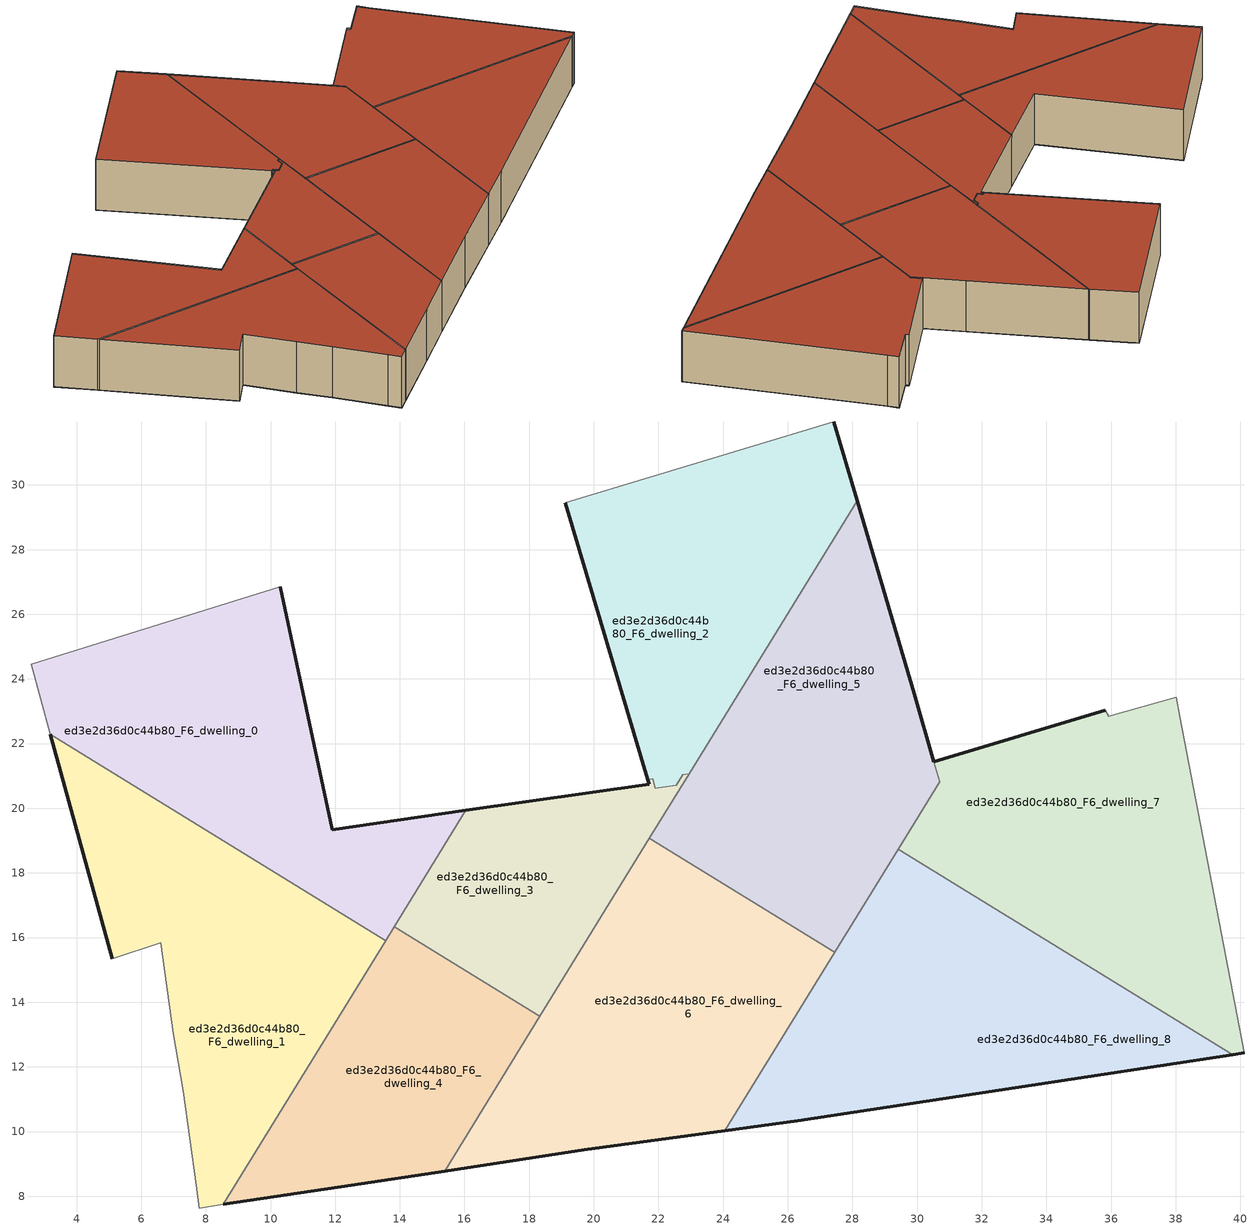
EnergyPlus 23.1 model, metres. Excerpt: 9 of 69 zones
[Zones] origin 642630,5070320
ed3e2d36d0c44b80_F6_dwelling_0
 floor to ed3e2d36d0c44b80_F5_dwelling_9 (EU_floor_Construction): 10.58,18.49 9.06,26.46 2.6,24.45 3.19,22.28 9.65,18.31 z18
 floor to ed3e2d36d0c44b80_F5_dwelling_7 (EU_floor_Construction): 13.56,15.91 16.04,19.93 11.9,19.34 10.3,26.85 9.06,26.46 10.75,17.64 z18
 floor to ed3e2d36d0c44b80_F5_dwelling_8 (EU_floor_Construction): 10.75,17.64 10.58,18.49 9.65,18.31 z18
 wall outside (EU_wall_Construction): 10.3,26.85 11.9,19.34 16.04,19.93 z18:21
 wall adiabatic (EU_wall_Construction): 3.19,22.29 2.6,24.45 10.3,26.85 z18:21
 wall to ed3e2d36d0c44b80_F6_dwelling_1 (EU_wall_Construction): 13.56,15.91 3.19,22.29 z18:21
 wall to ed3e2d36d0c44b80_F6_dwelling_3 (EU_wall_Construction): 16.04,19.93 13.83,16.34 z18:21
 wall to ed3e2d36d0c44b80_F6_dwelling_4 (EU_wall_Construction): 13.83,16.34 13.56,15.91 z18:21
 roof outside (EU_roof_Construction): 10.3,26.85 11.9,19.34 16.04,19.93 13.56,15.91 3.19,22.29 2.6,24.45 z21
ed3e2d36d0c44b80_F6_dwelling_1
 floor to ed3e2d36d0c44b80_F5_dwelling_8 (EU_floor_Construction): 8.54,7.75 11.66,12.82 10.75,17.64 9.65,18.31 4.55,17.34 5.1,15.34 6.6,15.84 7,13.04 7.3,11.24 7.7,8.34 7.8,7.63 z18
 floor to ed3e2d36d0c44b80_F5_dwelling_9 (EU_floor_Construction): 9.65,18.31 3.19,22.28 4.55,17.34 z18
 floor to ed3e2d36d0c44b80_F5_dwelling_6 (EU_floor_Construction): 11.66,12.82 12.65,14.43 11.4,14.19 z18
 floor to ed3e2d36d0c44b80_F5_dwelling_7 (EU_floor_Construction): 12.65,14.43 13.56,15.91 10.75,17.64 11.4,14.19 z18
 wall outside (EU_wall_Construction): 5.1,15.34 3.19,22.29 z18:21
 wall adiabatic (EU_wall_Construction): 8.54,7.75 7.8,7.63 7.7,8.34 7.3,11.24 7,13.04 6.6,15.84 5.1,15.34 z18:21
 wall to ed3e2d36d0c44b80_F6_dwelling_4 (EU_wall_Construction): 13.56,15.91 8.54,7.75 z18:21
 roof outside (EU_roof_Construction): 13.56,15.91 8.54,7.75 7.8,7.63 7.7,8.34 7.3,11.24 7,13.04 6.6,15.84 5.1,15.34 3.19,22.29 z21
ed3e2d36d0c44b80_F6_dwelling_2
 floor to ed3e2d36d0c44b80_F5_dwelling_5 (EU_floor_Construction): 22.95,21.07 24.28,23.23 22.87,30.58 19.11,29.45 21.67,20.89 21.82,20.91 21.9,20.62 22.55,20.71 22.75,21.04 z18
 floor to ed3e2d36d0c44b80_F5_dwelling_1 (EU_floor_Construction): 27.99,29.26 28.14,29.51 27.58,31.39 z18
 floor to ed3e2d36d0c44b80_F5_dwelling_3 (EU_floor_Construction): 24.28,23.23 27.99,29.26 27.58,31.39 27.42,31.95 22.87,30.58 z18
 wall outside (EU_wall_Construction): 27.42,31.95 28.14,29.51 / 21.67,20.88 19.11,29.45 z18:21
 wall adiabatic (EU_wall_Construction): 19.11,29.45 27.42,31.95 z18:21
 wall to ed3e2d36d0c44b80_F6_dwelling_3 (EU_wall_Construction): 22.95,21.07 22.75,21.04 22.55,20.71 21.9,20.62 21.82,20.91 21.67,20.88 z18:21
 wall to ed3e2d36d0c44b80_F6_dwelling_5 (EU_wall_Construction): 28.14,29.51 22.95,21.07 z18:21
 roof outside (EU_roof_Construction): 27.42,31.95 28.14,29.51 22.95,21.07 22.75,21.04 22.55,20.71 21.9,20.62 21.82,20.91 21.67,20.88 19.11,29.45 z21
ed3e2d36d0c44b80_F6_dwelling_3
 floor to ed3e2d36d0c44b80_F5_dwelling_7 (EU_floor_Construction): 19.42,15.72 18.55,20.29 16.04,19.93 13.83,16.34 15.91,15.05 z18
 floor to ed3e2d36d0c44b80_F5_dwelling_5 (EU_floor_Construction): 20.85,17.66 22.95,21.07 22.75,21.04 22.55,20.71 21.9,20.62 21.82,20.91 21.67,20.89 21.71,20.74 18.55,20.29 19.11,17.33 z18
 floor to ed3e2d36d0c44b80_F5_dwelling_6 (EU_floor_Construction): 18.33,13.57 19.48,15.43 19.42,15.72 15.91,15.05 z18
 floor to ed3e2d36d0c44b80_F5_dwelling_4 (EU_floor_Construction): 19.48,15.43 20.85,17.66 19.11,17.33 z18
 wall outside (EU_wall_Construction): 16.04,19.93 21.71,20.74 21.67,20.88 z18:21
 wall to ed3e2d36d0c44b80_F6_dwelling_4 (EU_wall_Construction): 18.33,13.57 13.83,16.34 z18:21
 wall to ed3e2d36d0c44b80_F6_dwelling_6 (EU_wall_Construction): 21.72,19.08 18.33,13.57 z18:21
 wall to ed3e2d36d0c44b80_F6_dwelling_5 (EU_wall_Construction): 22.95,21.07 21.72,19.08 z18:21
 roof outside (EU_roof_Construction): 22.95,21.07 18.33,13.57 13.83,16.34 16.04,19.93 21.71,20.74 21.67,20.88 21.82,20.91 21.9,20.62 22.55,20.71 22.75,21.04 z21
ed3e2d36d0c44b80_F6_dwelling_4
 floor to ed3e2d36d0c44b80_F5_dwelling_6 (EU_floor_Construction): 15.38,8.78 18.33,13.57 15.91,15.05 12.65,14.43 11.66,12.82 12.52,8.34 z18
 floor to ed3e2d36d0c44b80_F5_dwelling_8 (EU_floor_Construction): 12.51,8.34 12.52,8.34 11.66,12.82 8.54,7.75 z18
 floor to ed3e2d36d0c44b80_F5_dwelling_7 (EU_floor_Construction): 15.91,15.05 13.83,16.34 12.65,14.43 z18
 wall outside (EU_wall_Construction): 15.38,8.78 12.5,8.33 8.54,7.75 z18:21
 wall to ed3e2d36d0c44b80_F6_dwelling_6 (EU_wall_Construction): 18.33,13.57 15.38,8.78 z18:21
 roof outside (EU_roof_Construction): 18.33,13.57 15.38,8.78 12.5,8.33 8.54,7.75 13.83,16.34 z21
ed3e2d36d0c44b80_F6_dwelling_5
 floor to ed3e2d36d0c44b80_F5_dwelling_2 (EU_floor_Construction): 27.45,15.55 29.86,19.46 29.48,21.46 24.78,20.56 25.51,16.74 z18
 floor to ed3e2d36d0c44b80_F5_dwelling_3 (EU_floor_Construction): 29.48,21.46 27.99,29.26 24.28,23.23 24.78,20.56 z18
 floor to ed3e2d36d0c44b80_F5_dwelling_1 (EU_floor_Construction): 29.86,19.46 30.69,20.82 29.92,23.54 28.14,29.51 27.99,29.26 z18
 floor to ed3e2d36d0c44b80_F5_dwelling_5 (EU_floor_Construction): 25.18,18.49 24.28,23.23 21.72,19.08 23.27,18.12 z18
 floor to ed3e2d36d0c44b80_F5_dwelling_4 (EU_floor_Construction): 25.51,16.74 25.18,18.49 23.27,18.12 z18
 wall outside (EU_wall_Construction): 28.14,29.51 29.92,23.54 30.52,21.44 z18:21
 wall to ed3e2d36d0c44b80_F6_dwelling_6 (EU_wall_Construction): 27.45,15.55 21.72,19.08 z18:21
 wall to ed3e2d36d0c44b80_F6_dwelling_7 (EU_wall_Construction): 30.52,21.44 30.69,20.82 29.41,18.74 z18:21
 wall to ed3e2d36d0c44b80_F6_dwelling_8 (EU_wall_Construction): 29.41,18.74 27.45,15.55 z18:21
 roof outside (EU_roof_Construction): 28.14,29.51 29.92,23.54 30.69,20.82 27.45,15.55 21.72,19.08 z21
ed3e2d36d0c44b80_F6_dwelling_6
 floor to ed3e2d36d0c44b80_F5_dwelling_4 (EU_floor_Construction): 24.05,10.03 26.14,13.43 25.51,16.74 23.27,18.12 20.85,17.66 19.48,15.43 20.59,9.56 z18
 floor to ed3e2d36d0c44b80_F5_dwelling_6 (EU_floor_Construction): 20.59,9.56 19.48,15.43 15.38,8.78 19.7,9.43 z18
 floor to ed3e2d36d0c44b80_F5_dwelling_2 (EU_floor_Construction): 26.14,13.43 27.45,15.55 25.51,16.74 z18
 floor to ed3e2d36d0c44b80_F5_dwelling_5 (EU_floor_Construction): 23.27,18.12 21.72,19.08 20.85,17.66 z18
 wall outside (EU_wall_Construction): 24.05,10.03 19.7,9.43 15.38,8.78 z18:21
 wall to ed3e2d36d0c44b80_F6_dwelling_8 (EU_wall_Construction): 27.45,15.55 24.05,10.03 z18:21
 roof outside (EU_roof_Construction): 27.45,15.55 24.05,10.03 19.7,9.43 15.38,8.78 21.72,19.08 z21
ed3e2d36d0c44b80_F6_dwelling_7
 floor to ed3e2d36d0c44b80_F5_dwelling_1 (EU_floor_Construction): 39.02,18.18 38.12,22.84 38.02,23.44 35.92,22.84 35.82,23.04 30.52,21.44 30.69,20.82 29.86,19.46 30.07,18.33 32.37,16.92 z18
 floor to ed3e2d36d0c44b80_F5_dwelling_0 (EU_floor_Construction): 40.12,12.43 39.02,18.18 32.37,16.92 39.76,12.38 z18
 floor to ed3e2d36d0c44b80_F5_dwelling_2 (EU_floor_Construction): 30.07,18.33 29.86,19.46 29.41,18.74 z18
 wall outside (EU_wall_Construction): 40.12,12.43 39.76,12.38 / 30.52,21.44 35.82,23.04 z18:21
 wall to ed3e2d36d0c44b80_F6_dwelling_8 (EU_wall_Construction): 39.76,12.38 29.41,18.74 z18:21
 wall adiabatic (EU_wall_Construction): 35.82,23.04 35.92,22.84 38.02,23.44 38.12,22.84 40.12,12.43 z18:21
 roof outside (EU_roof_Construction): 38.12,22.84 40.12,12.43 39.76,12.38 29.41,18.74 30.69,20.82 30.52,21.44 35.82,23.04 35.92,22.84 38.02,23.44 z21
ed3e2d36d0c44b80_F6_dwelling_8
 floor to ed3e2d36d0c44b80_F5_dwelling_4 (EU_floor_Construction): 26.72,10.39 26.14,13.43 24.05,10.03 26.31,10.33 z18
 floor to ed3e2d36d0c44b80_F5_dwelling_2 (EU_floor_Construction): 31.45,11.11 30.07,18.33 29.41,18.74 26.14,13.43 26.72,10.39 z18
 floor adiabatic (EU_floor_Construction): 39.76,12.38 29.41,18.74 30.07,18.33 31.45,11.11 26.31,10.33 z18
 wall outside (EU_wall_Construction): 39.76,12.38 26.31,10.33 24.05,10.03 z18:21
 roof outside (EU_roof_Construction): 39.76,12.38 26.31,10.33 24.05,10.03 29.41,18.74 z21
[Building]
EU S2 Campaign: North Axis=0; Terrain=City; Solar Distribution=FullExterior
[Site:Location]
Lyon-Bron: Latitude=45.75; Longitude=5; Time Zone=1; Elevation=198
[SizingPeriod:WeatherFileDays]
AnnualSizingPeriod: Begin Month=1; Begin Day of Month=1; End Month=12; End Day of Month=31; Day of Week for Start Day=Monday; Use Weather File Daylight Saving Period=No; Use Weather File Rain and Snow Indicators=No
[MATERIAL]
EU_InternalMass_Material: Roughness=MediumRough; Thickness=0.1; Conductivity=1; Density=1800; Specific Heat=900; Thermal Absorptance=0.9; Solar Absorptance=0.7; Visible Absorptance=0.7
[MATERIAL:NOMASS] Roughness=MediumRough; Thermal Absorptance=0.9; Solar Absorptance=0.7; Visible Absorptance=0.7
Name | Thermal Resistance
EU_wall_NoMass | 1.97775
EU_roof_NoMass | 1.81626
EU_floor_NoMass | 1.84812
[CONSTRUCTION]
EU_wall_Construction: EU_wall_NoMass
EU_roof_Construction: EU_roof_NoMass
EU_floor_Construction: EU_floor_NoMass
EU_InternalMass_Construction: EU_InternalMass_Material
[ZONE] Type=1; Multiplier=1; Ceiling Height=autocalculate; Floor Area=autocalculate; Part of Total Floor Area=Yes
Name | Volume
ed3e2d36d0c44b80_F6_dwelling_0 | 178.582
ed3e2d36d0c44b80_F6_dwelling_1 | 178.615
ed3e2d36d0c44b80_F6_dwelling_2 | 164.806
ed3e2d36d0c44b80_F6_dwelling_3 | 101.646
ed3e2d36d0c44b80_F6_dwelling_4 | 124.71
ed3e2d36d0c44b80_F6_dwelling_5 | 186.379
ed3e2d36d0c44b80_F6_dwelling_6 | 187.079
ed3e2d36d0c44b80_F6_dwelling_7 | 187.785
ed3e2d36d0c44b80_F6_dwelling_8 | 187.074
[INTERNALMASS] Construction=EU_InternalMass_Construction
Name | Zone or ZoneList | Surface Area
ed3e2d36d0c44b80_F6_dwelling_0_EU_InternalMass | ed3e2d36d0c44b80_F6_dwelling_0 | 59.5274
ed3e2d36d0c44b80_F6_dwelling_1_EU_InternalMass | ed3e2d36d0c44b80_F6_dwelling_1 | 59.5378
ed3e2d36d0c44b80_F6_dwelling_2_EU_InternalMass | ed3e2d36d0c44b80_F6_dwelling_2 | 54.9347
ed3e2d36d0c44b80_F6_dwelling_3_EU_InternalMass | ed3e2d36d0c44b80_F6_dwelling_3 | 33.8818
ed3e2d36d0c44b80_F6_dwelling_4_EU_InternalMass | ed3e2d36d0c44b80_F6_dwelling_4 | 41.5704
ed3e2d36d0c44b80_F6_dwelling_5_EU_InternalMass | ed3e2d36d0c44b80_F6_dwelling_5 | 62.1239
ed3e2d36d0c44b80_F6_dwelling_6_EU_InternalMass | ed3e2d36d0c44b80_F6_dwelling_6 | 62.3596
ed3e2d36d0c44b80_F6_dwelling_7_EU_InternalMass | ed3e2d36d0c44b80_F6_dwelling_7 | 62.5956
ed3e2d36d0c44b80_F6_dwelling_8_EU_InternalMass | ed3e2d36d0c44b80_F6_dwelling_8 | 62.3579
[OTHEREQUIPMENT] Fuel Type=Electricity; Design Level Calculation Method=Watts/Area; Power per Zone Floor Area=1; Fraction Latent=0; Fraction Radiant=0; Fraction Lost=0; Carbon Dioxide Generation Rate=0; EndUse Subcategory=EU_Step8_InternalGains
Name | Zone or ZoneList or Space or SpaceList | Schedule
EU_Step8_InternalGain_ed3e2d36d0c44b80_F6_dwelling_0_f000 | ed3e2d36d0c44b80_F6_dwelling_0 | EU_Step8_GainSchedule_ed3e2d36d0c44b80_F6_dwelling_0_f000
EU_Step8_InternalGain_ed3e2d36d0c44b80_F6_dwelling_1_f000 | ed3e2d36d0c44b80_F6_dwelling_1 | EU_Step8_GainSchedule_ed3e2d36d0c44b80_F6_dwelling_1_f000
EU_Step8_InternalGain_ed3e2d36d0c44b80_F6_dwelling_2_f000 | ed3e2d36d0c44b80_F6_dwelling_2 | EU_Step8_GainSchedule_ed3e2d36d0c44b80_F6_dwelling_2_f000
EU_Step8_InternalGain_ed3e2d36d0c44b80_F6_dwelling_3_f000 | ed3e2d36d0c44b80_F6_dwelling_3 | EU_Step8_GainSchedule_ed3e2d36d0c44b80_F6_dwelling_3_f000
EU_Step8_InternalGain_ed3e2d36d0c44b80_F6_dwelling_4_f000 | ed3e2d36d0c44b80_F6_dwelling_4 | EU_Step8_GainSchedule_ed3e2d36d0c44b80_F6_dwelling_4_f000
EU_Step8_InternalGain_ed3e2d36d0c44b80_F6_dwelling_5_f000 | ed3e2d36d0c44b80_F6_dwelling_5 | EU_Step8_GainSchedule_ed3e2d36d0c44b80_F6_dwelling_5_f000
EU_Step8_InternalGain_ed3e2d36d0c44b80_F6_dwelling_6_f000 | ed3e2d36d0c44b80_F6_dwelling_6 | EU_Step8_GainSchedule_ed3e2d36d0c44b80_F6_dwelling_6_f000
EU_Step8_InternalGain_ed3e2d36d0c44b80_F6_dwelling_7_f000 | ed3e2d36d0c44b80_F6_dwelling_7 | EU_Step8_GainSchedule_ed3e2d36d0c44b80_F6_dwelling_7_f000
EU_Step8_InternalGain_ed3e2d36d0c44b80_F6_dwelling_8_f000 | ed3e2d36d0c44b80_F6_dwelling_8 | EU_Step8_GainSchedule_ed3e2d36d0c44b80_F6_dwelling_8_f000
[ZONEVENTILATION:DESIGNFLOWRATE] Schedule=EU_AlwaysOn; Design Flow Rate Calculation Method=AirChanges/Hour; Air Changes per Hour=0.759424; Ventilation Type=Natural; Fan Pressure Rise=0; Fan Total Efficiency=1; Constant Term Coefficient=1; Temperature Term Coefficient=0; Velocity Term Coefficient=0; Velocity Squared Term Coefficient=0; Minimum Indoor Temperature=-100; Maximum Indoor Temperature=100; Delta Temperature=-100; Minimum Outdoor Temperature=-100; Maximum Outdoor Temperature=100; Maximum Wind Speed=40
Name | Zone or ZoneList or Space or SpaceList
EU_ConstantAir_ed3e2d36d0c44b80_F6_dwelling_0 | ed3e2d36d0c44b80_F6_dwelling_0
EU_ConstantAir_ed3e2d36d0c44b80_F6_dwelling_1 | ed3e2d36d0c44b80_F6_dwelling_1
EU_ConstantAir_ed3e2d36d0c44b80_F6_dwelling_2 | ed3e2d36d0c44b80_F6_dwelling_2
EU_ConstantAir_ed3e2d36d0c44b80_F6_dwelling_3 | ed3e2d36d0c44b80_F6_dwelling_3
EU_ConstantAir_ed3e2d36d0c44b80_F6_dwelling_4 | ed3e2d36d0c44b80_F6_dwelling_4
EU_ConstantAir_ed3e2d36d0c44b80_F6_dwelling_5 | ed3e2d36d0c44b80_F6_dwelling_5
EU_ConstantAir_ed3e2d36d0c44b80_F6_dwelling_6 | ed3e2d36d0c44b80_F6_dwelling_6
EU_ConstantAir_ed3e2d36d0c44b80_F6_dwelling_7 | ed3e2d36d0c44b80_F6_dwelling_7
EU_ConstantAir_ed3e2d36d0c44b80_F6_dwelling_8 | ed3e2d36d0c44b80_F6_dwelling_8
[HVACTEMPLATE:ZONE:IDEALLOADSAIRSYSTEM] System Availability Schedule=EU_AlwaysOn; Maximum Heating Supply Air Temperature=50; Minimum Cooling Supply Air Temperature=13; Maximum Heating Supply Air Humidity Ratio=0.0156; Minimum Cooling Supply Air Humidity Ratio=0.0077; Heating Limit=NoLimit; Cooling Limit=NoLimit; Heating Availability Schedule=EU_AlwaysOn; Cooling Availability Schedule=EU_CoolingOff; Dehumidification Control Type=ConstantSensibleHeatRatio; Cooling Sensible Heat Ratio=0.7; Dehumidification Setpoint=60; Humidification Control Type=None; Humidification Setpoint=30; Outdoor Air Method=None; Outdoor Air Flow Rate per Person=0.00944; Outdoor Air Flow Rate per Zone Floor Area=0; Outdoor Air Flow Rate per Zone=0; Demand Controlled Ventilation Type=None; Outdoor Air Economizer Type=NoEconomizer; Heat Recovery Type=None; Sensible Heat Recovery Effectiveness=0.7; Latent Heat Recovery Effectiveness=0.65
Name | Template Thermostat
ed3e2d36d0c44b80_F6_dwelling_0 | EU_HeatOnly_ed3e2d36d0c44b80_F6_dwelling_0
ed3e2d36d0c44b80_F6_dwelling_1 | EU_HeatOnly_ed3e2d36d0c44b80_F6_dwelling_1
ed3e2d36d0c44b80_F6_dwelling_2 | EU_HeatOnly_ed3e2d36d0c44b80_F6_dwelling_2
ed3e2d36d0c44b80_F6_dwelling_3 | EU_HeatOnly_ed3e2d36d0c44b80_F6_dwelling_3
ed3e2d36d0c44b80_F6_dwelling_4 | EU_HeatOnly_ed3e2d36d0c44b80_F6_dwelling_4
ed3e2d36d0c44b80_F6_dwelling_5 | EU_HeatOnly_ed3e2d36d0c44b80_F6_dwelling_5
ed3e2d36d0c44b80_F6_dwelling_6 | EU_HeatOnly_ed3e2d36d0c44b80_F6_dwelling_6
ed3e2d36d0c44b80_F6_dwelling_7 | EU_HeatOnly_ed3e2d36d0c44b80_F6_dwelling_7
ed3e2d36d0c44b80_F6_dwelling_8 | EU_HeatOnly_ed3e2d36d0c44b80_F6_dwelling_8
[SIZING:ZONE] Zone Cooling Design Supply Air Temperature Input Method=SupplyAirTemperature; Zone Cooling Design Supply Air Temperature=13; Zone Heating Design Supply Air Temperature Input Method=SupplyAirTemperature; Zone Heating Design Supply Air Temperature=50; Zone Cooling Design Supply Air Humidity Ratio=0.008; Zone Heating Design Supply Air Humidity Ratio=0.008; Cooling Design Air Flow Method=DesignDay; Cooling Design Air Flow Rate=0; Cooling Minimum Air Flow per Zone Floor Area=0.000762; Cooling Minimum Air Flow=0; Cooling Minimum Air Flow Fraction=0.2; Heating Design Air Flow Method=DesignDay; Heating Design Air Flow Rate=0; Heating Maximum Air Flow per Zone Floor Area=0.002032; Heating Maximum Air Flow=0.141576; Heating Maximum Air Flow Fraction=0.3; Account for Dedicated Outdoor Air System=No; Dedicated Outdoor Air System Control Strategy=NeutralSupplyAir; Dedicated Outdoor Air Low Setpoint Temperature for Design=autosize; Dedicated Outdoor Air High Setpoint Temperature for Design=autosize; Zone Load Sizing Method=Sensible Load Only No Latent Load; Zone Latent Cooling Design Supply Air Humidity Ratio Input Method=HumidityRatioDifference; Zone Cooling Design Supply Air Humidity Ratio Difference=0.005; Zone Latent Heating Design Supply Air Humidity Ratio Input Method=HumidityRatioDifference; Zone Humidification Design Supply Air Humidity Ratio Difference=0.005
ed3e2d36d0c44b80_F6_dwelling_0; ed3e2d36d0c44b80_F6_dwelling_1; ed3e2d36d0c44b80_F6_dwelling_2; ed3e2d36d0c44b80_F6_dwelling_3; ed3e2d36d0c44b80_F6_dwelling_4; ed3e2d36d0c44b80_F6_dwelling_5; ed3e2d36d0c44b80_F6_dwelling_6; ed3e2d36d0c44b80_F6_dwelling_7; ed3e2d36d0c44b80_F6_dwelling_8
[SCHEDULE:CONSTANT]
Name | Hourly Value
EU_AlwaysOn | 1
EU_CoolingOff | 0
[SCHEDULE:FILE] Column Number=1; Rows to Skip at Top=0; Number of Hours of Data=8760; Column Separator=Comma; Interpolate to Timestep=No; Minutes per Item=60; Adjust Schedule for Daylight Savings=Yes
Name | File
EU_Step8_GainSchedule_ed3e2d36d0c44b80_F6_dwelling_0_f000 | ../../schedules/ed3e2d36d0c44b80/ed3e2d36d0c44b80_F6_dwelling_0_f000_gain.csv
EU_Step8_GainSchedule_ed3e2d36d0c44b80_F6_dwelling_1_f000 | ../../schedules/ed3e2d36d0c44b80/ed3e2d36d0c44b80_F6_dwelling_1_f000_gain.csv
EU_Step8_GainSchedule_ed3e2d36d0c44b80_F6_dwelling_2_f000 | ../../schedules/ed3e2d36d0c44b80/ed3e2d36d0c44b80_F6_dwelling_2_f000_gain.csv
EU_Step8_GainSchedule_ed3e2d36d0c44b80_F6_dwelling_3_f000 | ../../schedules/ed3e2d36d0c44b80/ed3e2d36d0c44b80_F6_dwelling_3_f000_gain.csv
EU_Step8_GainSchedule_ed3e2d36d0c44b80_F6_dwelling_4_f000 | ../../schedules/ed3e2d36d0c44b80/ed3e2d36d0c44b80_F6_dwelling_4_f000_gain.csv
EU_Step8_GainSchedule_ed3e2d36d0c44b80_F6_dwelling_5_f000 | ../../schedules/ed3e2d36d0c44b80/ed3e2d36d0c44b80_F6_dwelling_5_f000_gain.csv
EU_Step8_GainSchedule_ed3e2d36d0c44b80_F6_dwelling_6_f000 | ../../schedules/ed3e2d36d0c44b80/ed3e2d36d0c44b80_F6_dwelling_6_f000_gain.csv
EU_Step8_GainSchedule_ed3e2d36d0c44b80_F6_dwelling_7_f000 | ../../schedules/ed3e2d36d0c44b80/ed3e2d36d0c44b80_F6_dwelling_7_f000_gain.csv
EU_Step8_GainSchedule_ed3e2d36d0c44b80_F6_dwelling_8_f000 | ../../schedules/ed3e2d36d0c44b80/ed3e2d36d0c44b80_F6_dwelling_8_f000_gain.csv
